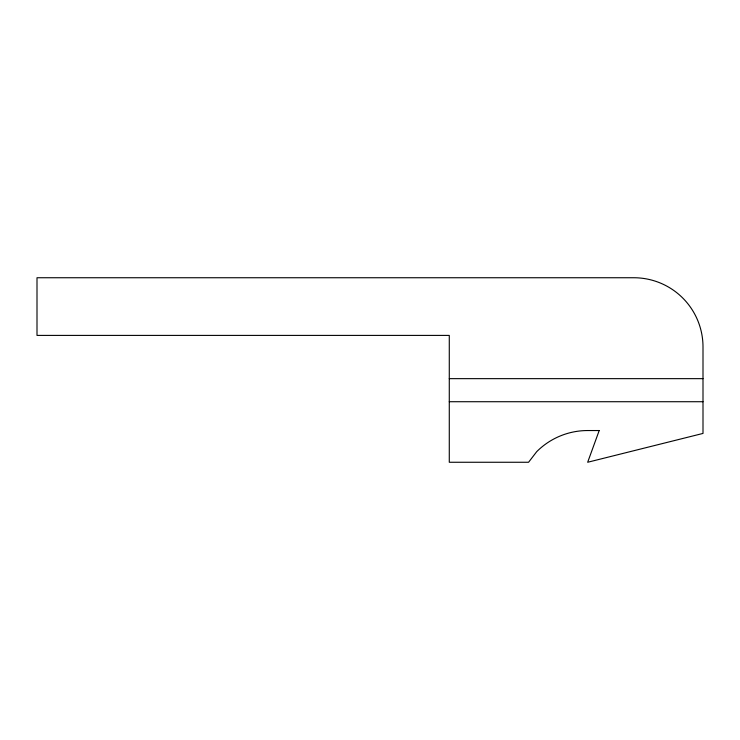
<?xml version="1.0" encoding="UTF-8"?>
<svg xmlns="http://www.w3.org/2000/svg" width="740" height="740" viewBox="0 0 740 740"><rect width="100%" height="100%" fill="white"/><g stroke="black" fill="none" stroke-linecap="round" stroke-linejoin="round"><path stroke-width="1.11" d="M449.282 378.649L703 378.649M449.282 401.718L703 401.718M599.206 430.541L587.671 462.26L703 433.427L703 346.93A69.199 69.199 0 0 0 633.801 277.74L37 277.74L37 335.405L449.282 335.405L449.282 462.26L528.573 462.26L536.713 451.659A72.076 72.076 0 0 1 587.671 430.541L599.206 430.541"/></g></svg>
